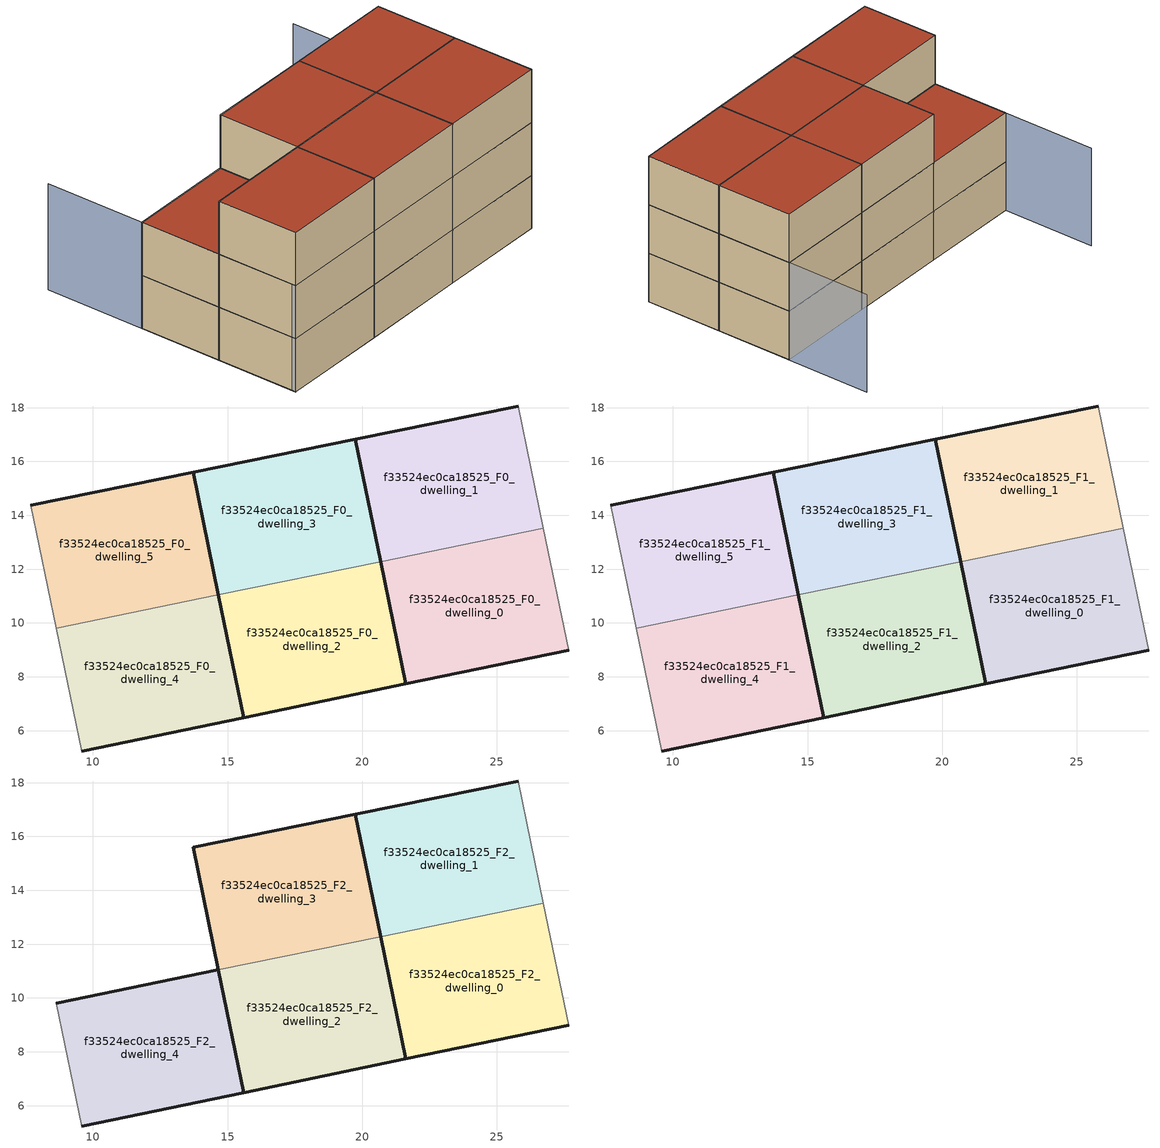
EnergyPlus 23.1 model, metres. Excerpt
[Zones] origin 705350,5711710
f33524ec0ca18525_F0_dwelling_0
 floor ground (EU_floor_Construction): 27.67,8.98 26.73,13.52 20.69,12.28 21.62,7.73 z0
 wall outside (EU_wall_Construction): 27.67,8.98 21.62,7.73 20.69,12.28 z0:3
 wall adiabatic (EU_wall_Construction): 26.73,13.52 27.67,8.98 z0:3
 wall to f33524ec0ca18525_F0_dwelling_1 (EU_wall_Construction): 20.69,12.28 26.73,13.52 z0:3
f33524ec0ca18525_F0_dwelling_1
 floor ground (EU_floor_Construction): 26.73,13.52 25.79,18.06 19.75,16.83 20.69,12.28 z0
 wall outside (EU_wall_Construction): 20.69,12.28 19.75,16.83 25.79,18.06 z0:3
 wall adiabatic (EU_wall_Construction): 25.79,18.06 26.73,13.52 z0:3
f33524ec0ca18525_F0_dwelling_2
 floor ground (EU_floor_Construction): 21.62,7.73 20.69,12.28 14.66,11.04 15.59,6.49 z0
 wall outside (EU_wall_Construction): 20.69,12.28 21.62,7.73 15.59,6.49 14.66,11.04 z0:3
 wall to f33524ec0ca18525_F0_dwelling_3 (EU_wall_Construction): 14.66,11.04 20.69,12.28 z0:3
f33524ec0ca18525_F0_dwelling_3
 floor ground (EU_floor_Construction): 20.69,12.28 19.75,16.83 13.72,15.6 14.66,11.04 z0
 wall outside (EU_wall_Construction): 14.66,11.04 13.72,15.6 19.75,16.83 20.69,12.28 z0:3
f33524ec0ca18525_F0_dwelling_4
 floor ground (EU_floor_Construction): 15.59,6.49 14.66,11.04 8.64,9.8 9.57,5.24 z0
 wall outside (EU_wall_Construction): 14.66,11.04 15.59,6.49 9.57,5.24 z0:3
 wall adiabatic (EU_wall_Construction): 9.57,5.24 8.64,9.8 z0:3
 wall to f33524ec0ca18525_F0_dwelling_5 (EU_wall_Construction): 8.63,9.8 14.66,11.04 z0:3
f33524ec0ca18525_F0_dwelling_5
 floor ground (EU_floor_Construction): 14.66,11.04 13.72,15.6 7.7,14.37 8.64,9.8 z0
 wall outside (EU_wall_Construction): 7.7,14.37 13.72,15.6 14.66,11.04 z0:3
 wall adiabatic (EU_wall_Construction): 8.64,9.8 7.7,14.37 z0:3
f33524ec0ca18525_F1_dwelling_0
 floor to f33524ec0ca18525_F0_dwelling_0 (EU_floor_Construction): 27.67,8.98 26.73,13.52 20.69,12.28 21.62,7.73 z3
 wall outside (EU_wall_Construction): 27.67,8.98 21.62,7.73 20.69,12.28 z3:6
 wall adiabatic (EU_wall_Construction): 26.73,13.52 27.67,8.98 z3:6
 wall to f33524ec0ca18525_F1_dwelling_1 (EU_wall_Construction): 20.69,12.28 26.73,13.52 z3:6
f33524ec0ca18525_F1_dwelling_1
 floor to f33524ec0ca18525_F0_dwelling_1 (EU_floor_Construction): 26.73,13.52 25.79,18.06 19.75,16.83 20.69,12.28 z3
 wall outside (EU_wall_Construction): 20.69,12.28 19.75,16.83 25.79,18.06 z3:6
 wall adiabatic (EU_wall_Construction): 25.79,18.06 26.73,13.52 z3:6
f33524ec0ca18525_F1_dwelling_2
 floor to f33524ec0ca18525_F0_dwelling_2 (EU_floor_Construction): 21.62,7.73 20.69,12.28 14.66,11.04 15.59,6.49 z3
 wall outside (EU_wall_Construction): 20.69,12.28 21.62,7.73 15.59,6.49 14.66,11.04 z3:6
 wall to f33524ec0ca18525_F1_dwelling_3 (EU_wall_Construction): 14.66,11.04 20.69,12.28 z3:6
f33524ec0ca18525_F1_dwelling_3
 floor to f33524ec0ca18525_F0_dwelling_3 (EU_floor_Construction): 20.69,12.28 19.75,16.83 13.72,15.6 14.66,11.04 z3
 wall outside (EU_wall_Construction): 14.66,11.04 13.72,15.6 19.75,16.83 20.69,12.28 z3:6
f33524ec0ca18525_F1_dwelling_4
 floor to f33524ec0ca18525_F0_dwelling_4 (EU_floor_Construction): 15.59,6.49 14.66,11.04 8.63,9.8 9.57,5.24 z3
 wall outside (EU_wall_Construction): 14.66,11.04 15.59,6.49 9.57,5.24 z3:6
 wall adiabatic (EU_wall_Construction): 9.57,5.24 8.64,9.8 z3:6
 wall to f33524ec0ca18525_F1_dwelling_5 (EU_wall_Construction): 8.63,9.8 14.66,11.04 z3:6
f33524ec0ca18525_F1_dwelling_5
 floor to f33524ec0ca18525_F0_dwelling_5 (EU_floor_Construction): 14.66,11.04 13.72,15.6 7.7,14.37 8.63,9.8 z3
 wall outside (EU_wall_Construction): 7.7,14.37 13.72,15.6 14.66,11.04 z3:6
 wall adiabatic (EU_wall_Construction): 8.64,9.8 7.7,14.37 z3:6
 roof outside (EU_roof_Construction): 13.72,15.6 14.66,11.04 8.64,9.8 7.7,14.37 z6
f33524ec0ca18525_F2_dwelling_0
 floor to f33524ec0ca18525_F1_dwelling_0 (EU_floor_Construction): 27.67,8.98 26.73,13.52 20.69,12.28 21.62,7.73 z6
 wall outside (EU_wall_Construction): 27.67,8.98 21.62,7.73 20.69,12.28 z6:9
 wall adiabatic (EU_wall_Construction): 26.73,13.52 27.67,8.98 z6:9
 wall to f33524ec0ca18525_F2_dwelling_1 (EU_wall_Construction): 20.69,12.28 26.73,13.52 z6:9
 roof outside (EU_roof_Construction): 26.73,13.52 27.67,8.98 21.62,7.73 20.69,12.28 z9
f33524ec0ca18525_F2_dwelling_1
 floor to f33524ec0ca18525_F1_dwelling_1 (EU_floor_Construction): 26.73,13.52 25.79,18.06 19.75,16.83 20.69,12.28 z6
 wall outside (EU_wall_Construction): 20.69,12.28 19.75,16.83 25.79,18.06 z6:9
 wall adiabatic (EU_wall_Construction): 25.79,18.06 26.73,13.52 z6:9
 roof outside (EU_roof_Construction): 25.79,18.06 26.73,13.52 20.69,12.28 19.75,16.83 z9
f33524ec0ca18525_F2_dwelling_2
 floor to f33524ec0ca18525_F1_dwelling_2 (EU_floor_Construction): 21.62,7.73 20.69,12.28 14.66,11.04 15.59,6.49 z6
 wall outside (EU_wall_Construction): 20.69,12.28 21.62,7.73 15.59,6.49 14.66,11.04 z6:9
 wall to f33524ec0ca18525_F2_dwelling_3 (EU_wall_Construction): 14.66,11.04 20.69,12.28 z6:9
 roof outside (EU_roof_Construction): 20.69,12.28 21.62,7.73 15.59,6.49 14.66,11.04 z9
f33524ec0ca18525_F2_dwelling_3
 floor to f33524ec0ca18525_F1_dwelling_3 (EU_floor_Construction): 20.69,12.28 19.75,16.83 13.72,15.6 14.66,11.04 z6
 wall outside (EU_wall_Construction): 14.66,11.04 13.72,15.6 19.75,16.83 20.69,12.28 z6:9
 roof outside (EU_roof_Construction): 19.75,16.83 20.69,12.28 14.66,11.04 13.72,15.6 z9
f33524ec0ca18525_F2_dwelling_4
 floor to f33524ec0ca18525_F1_dwelling_4 (EU_floor_Construction): 15.59,6.49 14.66,11.04 8.63,9.8 9.57,5.24 z6
 wall outside (EU_wall_Construction): 8.64,9.8 14.66,11.04 15.59,6.49 9.57,5.24 z6:9
 wall adiabatic (EU_wall_Construction): 9.57,5.24 8.64,9.8 z6:9
 roof outside (EU_roof_Construction): 14.66,11.04 15.59,6.49 9.57,5.24 8.64,9.8 z9
shading: 6.58,19.9 9.57,5.24 / 27.64,8.98 24.77,23.08 z0:6
[Building]
EU S2 Campaign: North Axis=0; Terrain=City; Solar Distribution=FullExterior
[Site:Location]
London: Latitude=51.5; Longitude=-0.5; Time Zone=0; Elevation=25
[SizingPeriod:WeatherFileDays]
AnnualSizingPeriod: Begin Month=1; Begin Day of Month=1; End Month=12; End Day of Month=31; Day of Week for Start Day=Monday; Use Weather File Daylight Saving Period=No; Use Weather File Rain and Snow Indicators=No
[MATERIAL]
EU_InternalMass_Material: Roughness=MediumRough; Thickness=0.1; Conductivity=1; Density=1800; Specific Heat=900; Thermal Absorptance=0.9; Solar Absorptance=0.7; Visible Absorptance=0.7
[MATERIAL:NOMASS] Roughness=MediumRough; Thermal Absorptance=0.9; Solar Absorptance=0.7; Visible Absorptance=0.7
Name | Thermal Resistance
EU_wall_NoMass | 1.04674
EU_roof_NoMass | 4.32442
EU_floor_NoMass | 2.04616
[CONSTRUCTION]
EU_wall_Construction: EU_wall_NoMass
EU_roof_Construction: EU_roof_NoMass
EU_floor_Construction: EU_floor_NoMass
EU_InternalMass_Construction: EU_InternalMass_Material
[ZONE] Type=1; Multiplier=1; Ceiling Height=autocalculate; Floor Area=autocalculate; Part of Total Floor Area=Yes
Name | Volume
f33524ec0ca18525_F0_dwelling_0; f33524ec0ca18525_F1_dwelling_0; f33524ec0ca18525_F2_dwelling_0 | 85.8164
f33524ec0ca18525_F0_dwelling_1 | 85.8245
f33524ec0ca18525_F1_dwelling_1; f33524ec0ca18525_F2_dwelling_1 | 85.8259
f33524ec0ca18525_F0_dwelling_2; f33524ec0ca18525_F1_dwelling_2; f33524ec0ca18525_F2_dwelling_2 | 85.8186
f33524ec0ca18525_F0_dwelling_3; f33524ec0ca18525_F0_dwelling_5; f33524ec0ca18525_F1_dwelling_5 | 85.8098
f33524ec0ca18525_F1_dwelling_3; f33524ec0ca18525_F2_dwelling_3 | 85.8113
f33524ec0ca18525_F0_dwelling_4 | 85.8237
f33524ec0ca18525_F1_dwelling_4; f33524ec0ca18525_F2_dwelling_4 | 85.8252
[INTERNALMASS] Construction=EU_InternalMass_Construction
Name | Zone or ZoneList | Surface Area
f33524ec0ca18525_F0_dwelling_0_EU_InternalMass | f33524ec0ca18525_F0_dwelling_0 | 28.6055
f33524ec0ca18525_F0_dwelling_1_EU_InternalMass | f33524ec0ca18525_F0_dwelling_1 | 28.6083
f33524ec0ca18525_F0_dwelling_2_EU_InternalMass | f33524ec0ca18525_F0_dwelling_2 | 28.606
f33524ec0ca18525_F0_dwelling_3_EU_InternalMass | f33524ec0ca18525_F0_dwelling_3 | 28.6034
f33524ec0ca18525_F0_dwelling_4_EU_InternalMass | f33524ec0ca18525_F0_dwelling_4 | 28.6084
f33524ec0ca18525_F0_dwelling_5_EU_InternalMass | f33524ec0ca18525_F0_dwelling_5 | 28.6032
f33524ec0ca18525_F1_dwelling_0_EU_InternalMass | f33524ec0ca18525_F1_dwelling_0 | 28.6055
f33524ec0ca18525_F1_dwelling_1_EU_InternalMass | f33524ec0ca18525_F1_dwelling_1 | 28.6083
f33524ec0ca18525_F1_dwelling_2_EU_InternalMass | f33524ec0ca18525_F1_dwelling_2 | 28.606
f33524ec0ca18525_F1_dwelling_3_EU_InternalMass | f33524ec0ca18525_F1_dwelling_3 | 28.6034
f33524ec0ca18525_F1_dwelling_4_EU_InternalMass | f33524ec0ca18525_F1_dwelling_4 | 28.6084
f33524ec0ca18525_F1_dwelling_5_EU_InternalMass | f33524ec0ca18525_F1_dwelling_5 | 28.6032
f33524ec0ca18525_F2_dwelling_0_EU_InternalMass | f33524ec0ca18525_F2_dwelling_0 | 42.9102
f33524ec0ca18525_F2_dwelling_1_EU_InternalMass | f33524ec0ca18525_F2_dwelling_1 | 42.9039
f33524ec0ca18525_F2_dwelling_2_EU_InternalMass | f33524ec0ca18525_F2_dwelling_2 | 28.6067
f33524ec0ca18525_F2_dwelling_3_EU_InternalMass | f33524ec0ca18525_F2_dwelling_3 | 28.6069
f33524ec0ca18525_F2_dwelling_4_EU_InternalMass | f33524ec0ca18525_F2_dwelling_4 | 28.6064
[OTHEREQUIPMENT] Fuel Type=Electricity; Design Level Calculation Method=Watts/Area; Power per Zone Floor Area=1; Fraction Latent=0; Fraction Radiant=0; Fraction Lost=0; Carbon Dioxide Generation Rate=0; EndUse Subcategory=EU_Step8_InternalGains
Name | Zone or ZoneList or Space or SpaceList | Schedule
EU_Step8_InternalGain_f33524ec0ca18525_F0_dwelling_0_f000 | f33524ec0ca18525_F0_dwelling_0 | EU_Step8_GainSchedule_f33524ec0ca18525_F0_dwelling_0_f000
EU_Step8_InternalGain_f33524ec0ca18525_F0_dwelling_1_f000 | f33524ec0ca18525_F0_dwelling_1 | EU_Step8_GainSchedule_f33524ec0ca18525_F0_dwelling_1_f000
EU_Step8_InternalGain_f33524ec0ca18525_F0_dwelling_2_f000 | f33524ec0ca18525_F0_dwelling_2 | EU_Step8_GainSchedule_f33524ec0ca18525_F0_dwelling_2_f000
EU_Step8_InternalGain_f33524ec0ca18525_F0_dwelling_3_f000 | f33524ec0ca18525_F0_dwelling_3 | EU_Step8_GainSchedule_f33524ec0ca18525_F0_dwelling_3_f000
EU_Step8_InternalGain_f33524ec0ca18525_F0_dwelling_4_f000 | f33524ec0ca18525_F0_dwelling_4 | EU_Step8_GainSchedule_f33524ec0ca18525_F0_dwelling_4_f000
EU_Step8_InternalGain_f33524ec0ca18525_F0_dwelling_5_f000 | f33524ec0ca18525_F0_dwelling_5 | EU_Step8_GainSchedule_f33524ec0ca18525_F0_dwelling_5_f000
EU_Step8_InternalGain_f33524ec0ca18525_F1_dwelling_0_f000 | f33524ec0ca18525_F1_dwelling_0 | EU_Step8_GainSchedule_f33524ec0ca18525_F1_dwelling_0_f000
EU_Step8_InternalGain_f33524ec0ca18525_F1_dwelling_1_f000 | f33524ec0ca18525_F1_dwelling_1 | EU_Step8_GainSchedule_f33524ec0ca18525_F1_dwelling_1_f000
EU_Step8_InternalGain_f33524ec0ca18525_F1_dwelling_2_f000 | f33524ec0ca18525_F1_dwelling_2 | EU_Step8_GainSchedule_f33524ec0ca18525_F1_dwelling_2_f000
EU_Step8_InternalGain_f33524ec0ca18525_F1_dwelling_3_f000 | f33524ec0ca18525_F1_dwelling_3 | EU_Step8_GainSchedule_f33524ec0ca18525_F1_dwelling_3_f000
EU_Step8_InternalGain_f33524ec0ca18525_F1_dwelling_4_f000 | f33524ec0ca18525_F1_dwelling_4 | EU_Step8_GainSchedule_f33524ec0ca18525_F1_dwelling_4_f000
EU_Step8_InternalGain_f33524ec0ca18525_F1_dwelling_5_f000 | f33524ec0ca18525_F1_dwelling_5 | EU_Step8_GainSchedule_f33524ec0ca18525_F1_dwelling_5_f000
EU_Step8_InternalGain_f33524ec0ca18525_F2_dwelling_0_f000 | f33524ec0ca18525_F2_dwelling_0 | EU_Step8_GainSchedule_f33524ec0ca18525_F2_dwelling_0_f000
EU_Step8_InternalGain_f33524ec0ca18525_F2_dwelling_1_f000 | f33524ec0ca18525_F2_dwelling_1 | EU_Step8_GainSchedule_f33524ec0ca18525_F2_dwelling_1_f000
EU_Step8_InternalGain_f33524ec0ca18525_F2_dwelling_2_f000 | f33524ec0ca18525_F2_dwelling_2 | EU_Step8_GainSchedule_f33524ec0ca18525_F2_dwelling_2_f000
EU_Step8_InternalGain_f33524ec0ca18525_F2_dwelling_3_f000 | f33524ec0ca18525_F2_dwelling_3 | EU_Step8_GainSchedule_f33524ec0ca18525_F2_dwelling_3_f000
EU_Step8_InternalGain_f33524ec0ca18525_F2_dwelling_4_f000 | f33524ec0ca18525_F2_dwelling_4 | EU_Step8_GainSchedule_f33524ec0ca18525_F2_dwelling_4_f000
[ZONEVENTILATION:DESIGNFLOWRATE] Schedule=EU_AlwaysOn; Design Flow Rate Calculation Method=AirChanges/Hour; Air Changes per Hour=0.488719; Ventilation Type=Natural; Fan Pressure Rise=0; Fan Total Efficiency=1; Constant Term Coefficient=1; Temperature Term Coefficient=0; Velocity Term Coefficient=0; Velocity Squared Term Coefficient=0; Minimum Indoor Temperature=-100; Maximum Indoor Temperature=100; Delta Temperature=-100; Minimum Outdoor Temperature=-100; Maximum Outdoor Temperature=100; Maximum Wind Speed=40
Name | Zone or ZoneList or Space or SpaceList
EU_ConstantAir_f33524ec0ca18525_F0_dwelling_0 | f33524ec0ca18525_F0_dwelling_0
EU_ConstantAir_f33524ec0ca18525_F0_dwelling_1 | f33524ec0ca18525_F0_dwelling_1
EU_ConstantAir_f33524ec0ca18525_F0_dwelling_2 | f33524ec0ca18525_F0_dwelling_2
EU_ConstantAir_f33524ec0ca18525_F0_dwelling_3 | f33524ec0ca18525_F0_dwelling_3
EU_ConstantAir_f33524ec0ca18525_F0_dwelling_4 | f33524ec0ca18525_F0_dwelling_4
EU_ConstantAir_f33524ec0ca18525_F0_dwelling_5 | f33524ec0ca18525_F0_dwelling_5
EU_ConstantAir_f33524ec0ca18525_F1_dwelling_0 | f33524ec0ca18525_F1_dwelling_0
EU_ConstantAir_f33524ec0ca18525_F1_dwelling_1 | f33524ec0ca18525_F1_dwelling_1
EU_ConstantAir_f33524ec0ca18525_F1_dwelling_2 | f33524ec0ca18525_F1_dwelling_2
EU_ConstantAir_f33524ec0ca18525_F1_dwelling_3 | f33524ec0ca18525_F1_dwelling_3
EU_ConstantAir_f33524ec0ca18525_F1_dwelling_4 | f33524ec0ca18525_F1_dwelling_4
EU_ConstantAir_f33524ec0ca18525_F1_dwelling_5 | f33524ec0ca18525_F1_dwelling_5
EU_ConstantAir_f33524ec0ca18525_F2_dwelling_0 | f33524ec0ca18525_F2_dwelling_0
EU_ConstantAir_f33524ec0ca18525_F2_dwelling_1 | f33524ec0ca18525_F2_dwelling_1
EU_ConstantAir_f33524ec0ca18525_F2_dwelling_2 | f33524ec0ca18525_F2_dwelling_2
EU_ConstantAir_f33524ec0ca18525_F2_dwelling_3 | f33524ec0ca18525_F2_dwelling_3
EU_ConstantAir_f33524ec0ca18525_F2_dwelling_4 | f33524ec0ca18525_F2_dwelling_4
[HVACTEMPLATE:THERMOSTAT] Constant Heating Setpoint=20; Constant Cooling Setpoint=50
EU_HeatOnly_f33524ec0ca18525_F0_dwelling_0; EU_HeatOnly_f33524ec0ca18525_F0_dwelling_1; EU_HeatOnly_f33524ec0ca18525_F0_dwelling_2; EU_HeatOnly_f33524ec0ca18525_F0_dwelling_3; EU_HeatOnly_f33524ec0ca18525_F0_dwelling_4; EU_HeatOnly_f33524ec0ca18525_F0_dwelling_5; EU_HeatOnly_f33524ec0ca18525_F1_dwelling_0; EU_HeatOnly_f33524ec0ca18525_F1_dwelling_1; EU_HeatOnly_f33524ec0ca18525_F1_dwelling_2; EU_HeatOnly_f33524ec0ca18525_F1_dwelling_3; EU_HeatOnly_f33524ec0ca18525_F1_dwelling_4; EU_HeatOnly_f33524ec0ca18525_F1_dwelling_5; EU_HeatOnly_f33524ec0ca18525_F2_dwelling_0; EU_HeatOnly_f33524ec0ca18525_F2_dwelling_1; EU_HeatOnly_f33524ec0ca18525_F2_dwelling_2; EU_HeatOnly_f33524ec0ca18525_F2_dwelling_3; EU_HeatOnly_f33524ec0ca18525_F2_dwelling_4
[HVACTEMPLATE:ZONE:IDEALLOADSAIRSYSTEM] System Availability Schedule=EU_AlwaysOn; Maximum Heating Supply Air Temperature=50; Minimum Cooling Supply Air Temperature=13; Maximum Heating Supply Air Humidity Ratio=0.0156; Minimum Cooling Supply Air Humidity Ratio=0.0077; Heating Limit=NoLimit; Cooling Limit=NoLimit; Heating Availability Schedule=EU_AlwaysOn; Cooling Availability Schedule=EU_CoolingOff; Dehumidification Control Type=ConstantSensibleHeatRatio; Cooling Sensible Heat Ratio=0.7; Dehumidification Setpoint=60; Humidification Control Type=None; Humidification Setpoint=30; Outdoor Air Method=None; Outdoor Air Flow Rate per Person=0.00944; Outdoor Air Flow Rate per Zone Floor Area=0; Outdoor Air Flow Rate per Zone=0; Demand Controlled Ventilation Type=None; Outdoor Air Economizer Type=NoEconomizer; Heat Recovery Type=None; Sensible Heat Recovery Effectiveness=0.7; Latent Heat Recovery Effectiveness=0.65
Name | Template Thermostat
f33524ec0ca18525_F0_dwelling_0 | EU_HeatOnly_f33524ec0ca18525_F0_dwelling_0
f33524ec0ca18525_F0_dwelling_1 | EU_HeatOnly_f33524ec0ca18525_F0_dwelling_1
f33524ec0ca18525_F0_dwelling_2 | EU_HeatOnly_f33524ec0ca18525_F0_dwelling_2
f33524ec0ca18525_F0_dwelling_3 | EU_HeatOnly_f33524ec0ca18525_F0_dwelling_3
f33524ec0ca18525_F0_dwelling_4 | EU_HeatOnly_f33524ec0ca18525_F0_dwelling_4
f33524ec0ca18525_F0_dwelling_5 | EU_HeatOnly_f33524ec0ca18525_F0_dwelling_5
f33524ec0ca18525_F1_dwelling_0 | EU_HeatOnly_f33524ec0ca18525_F1_dwelling_0
f33524ec0ca18525_F1_dwelling_1 | EU_HeatOnly_f33524ec0ca18525_F1_dwelling_1
f33524ec0ca18525_F1_dwelling_2 | EU_HeatOnly_f33524ec0ca18525_F1_dwelling_2
f33524ec0ca18525_F1_dwelling_3 | EU_HeatOnly_f33524ec0ca18525_F1_dwelling_3
f33524ec0ca18525_F1_dwelling_4 | EU_HeatOnly_f33524ec0ca18525_F1_dwelling_4
f33524ec0ca18525_F1_dwelling_5 | EU_HeatOnly_f33524ec0ca18525_F1_dwelling_5
f33524ec0ca18525_F2_dwelling_0 | EU_HeatOnly_f33524ec0ca18525_F2_dwelling_0
f33524ec0ca18525_F2_dwelling_1 | EU_HeatOnly_f33524ec0ca18525_F2_dwelling_1
f33524ec0ca18525_F2_dwelling_2 | EU_HeatOnly_f33524ec0ca18525_F2_dwelling_2
f33524ec0ca18525_F2_dwelling_3 | EU_HeatOnly_f33524ec0ca18525_F2_dwelling_3
f33524ec0ca18525_F2_dwelling_4 | EU_HeatOnly_f33524ec0ca18525_F2_dwelling_4
[SIZING:ZONE] Zone Cooling Design Supply Air Temperature Input Method=SupplyAirTemperature; Zone Cooling Design Supply Air Temperature=13; Zone Heating Design Supply Air Temperature Input Method=SupplyAirTemperature; Zone Heating Design Supply Air Temperature=50; Zone Cooling Design Supply Air Humidity Ratio=0.008; Zone Heating Design Supply Air Humidity Ratio=0.008; Cooling Design Air Flow Method=DesignDay; Cooling Design Air Flow Rate=0; Cooling Minimum Air Flow per Zone Floor Area=0.000762; Cooling Minimum Air Flow=0; Cooling Minimum Air Flow Fraction=0.2; Heating Design Air Flow Method=DesignDay; Heating Design Air Flow Rate=0; Heating Maximum Air Flow per Zone Floor Area=0.002032; Heating Maximum Air Flow=0.141576; Heating Maximum Air Flow Fraction=0.3; Account for Dedicated Outdoor Air System=No; Dedicated Outdoor Air System Control Strategy=NeutralSupplyAir; Dedicated Outdoor Air Low Setpoint Temperature for Design=autosize; Dedicated Outdoor Air High Setpoint Temperature for Design=autosize; Zone Load Sizing Method=Sensible Load Only No Latent Load; Zone Latent Cooling Design Supply Air Humidity Ratio Input Method=HumidityRatioDifference; Zone Cooling Design Supply Air Humidity Ratio Difference=0.005; Zone Latent Heating Design Supply Air Humidity Ratio Input Method=HumidityRatioDifference; Zone Humidification Design Supply Air Humidity Ratio Difference=0.005
f33524ec0ca18525_F0_dwelling_0; f33524ec0ca18525_F0_dwelling_1; f33524ec0ca18525_F0_dwelling_2; f33524ec0ca18525_F0_dwelling_3; f33524ec0ca18525_F0_dwelling_4; f33524ec0ca18525_F0_dwelling_5; f33524ec0ca18525_F1_dwelling_0; f33524ec0ca18525_F1_dwelling_1; f33524ec0ca18525_F1_dwelling_2; f33524ec0ca18525_F1_dwelling_3; f33524ec0ca18525_F1_dwelling_4; f33524ec0ca18525_F1_dwelling_5; f33524ec0ca18525_F2_dwelling_0; f33524ec0ca18525_F2_dwelling_1; f33524ec0ca18525_F2_dwelling_2; f33524ec0ca18525_F2_dwelling_3; f33524ec0ca18525_F2_dwelling_4
[SCHEDULE:CONSTANT]
Name | Hourly Value
EU_AlwaysOn | 1
EU_CoolingOff | 0
[SCHEDULE:FILE] Column Number=1; Rows to Skip at Top=0; Number of Hours of Data=8760; Column Separator=Comma; Interpolate to Timestep=No; Minutes per Item=60; Adjust Schedule for Daylight Savings=Yes
Name | File
EU_Step8_GainSchedule_f33524ec0ca18525_F0_dwelling_0_f000 | ../../schedules/f33524ec0ca18525/f33524ec0ca18525_F0_dwelling_0_f000_gain.csv
EU_Step8_GainSchedule_f33524ec0ca18525_F0_dwelling_1_f000 | ../../schedules/f33524ec0ca18525/f33524ec0ca18525_F0_dwelling_1_f000_gain.csv
EU_Step8_GainSchedule_f33524ec0ca18525_F0_dwelling_2_f000 | ../../schedules/f33524ec0ca18525/f33524ec0ca18525_F0_dwelling_2_f000_gain.csv
EU_Step8_GainSchedule_f33524ec0ca18525_F0_dwelling_3_f000 | ../../schedules/f33524ec0ca18525/f33524ec0ca18525_F0_dwelling_3_f000_gain.csv
EU_Step8_GainSchedule_f33524ec0ca18525_F0_dwelling_4_f000 | ../../schedules/f33524ec0ca18525/f33524ec0ca18525_F0_dwelling_4_f000_gain.csv
EU_Step8_GainSchedule_f33524ec0ca18525_F0_dwelling_5_f000 | ../../schedules/f33524ec0ca18525/f33524ec0ca18525_F0_dwelling_5_f000_gain.csv
EU_Step8_GainSchedule_f33524ec0ca18525_F1_dwelling_0_f000 | ../../schedules/f33524ec0ca18525/f33524ec0ca18525_F1_dwelling_0_f000_gain.csv
EU_Step8_GainSchedule_f33524ec0ca18525_F1_dwelling_1_f000 | ../../schedules/f33524ec0ca18525/f33524ec0ca18525_F1_dwelling_1_f000_gain.csv
EU_Step8_GainSchedule_f33524ec0ca18525_F1_dwelling_2_f000 | ../../schedules/f33524ec0ca18525/f33524ec0ca18525_F1_dwelling_2_f000_gain.csv
EU_Step8_GainSchedule_f33524ec0ca18525_F1_dwelling_3_f000 | ../../schedules/f33524ec0ca18525/f33524ec0ca18525_F1_dwelling_3_f000_gain.csv
EU_Step8_GainSchedule_f33524ec0ca18525_F1_dwelling_4_f000 | ../../schedules/f33524ec0ca18525/f33524ec0ca18525_F1_dwelling_4_f000_gain.csv
EU_Step8_GainSchedule_f33524ec0ca18525_F1_dwelling_5_f000 | ../../schedules/f33524ec0ca18525/f33524ec0ca18525_F1_dwelling_5_f000_gain.csv
EU_Step8_GainSchedule_f33524ec0ca18525_F2_dwelling_0_f000 | ../../schedules/f33524ec0ca18525/f33524ec0ca18525_F2_dwelling_0_f000_gain.csv
EU_Step8_GainSchedule_f33524ec0ca18525_F2_dwelling_1_f000 | ../../schedules/f33524ec0ca18525/f33524ec0ca18525_F2_dwelling_1_f000_gain.csv
EU_Step8_GainSchedule_f33524ec0ca18525_F2_dwelling_2_f000 | ../../schedules/f33524ec0ca18525/f33524ec0ca18525_F2_dwelling_2_f000_gain.csv
EU_Step8_GainSchedule_f33524ec0ca18525_F2_dwelling_3_f000 | ../../schedules/f33524ec0ca18525/f33524ec0ca18525_F2_dwelling_3_f000_gain.csv
EU_Step8_GainSchedule_f33524ec0ca18525_F2_dwelling_4_f000 | ../../schedules/f33524ec0ca18525/f33524ec0ca18525_F2_dwelling_4_f000_gain.csv
